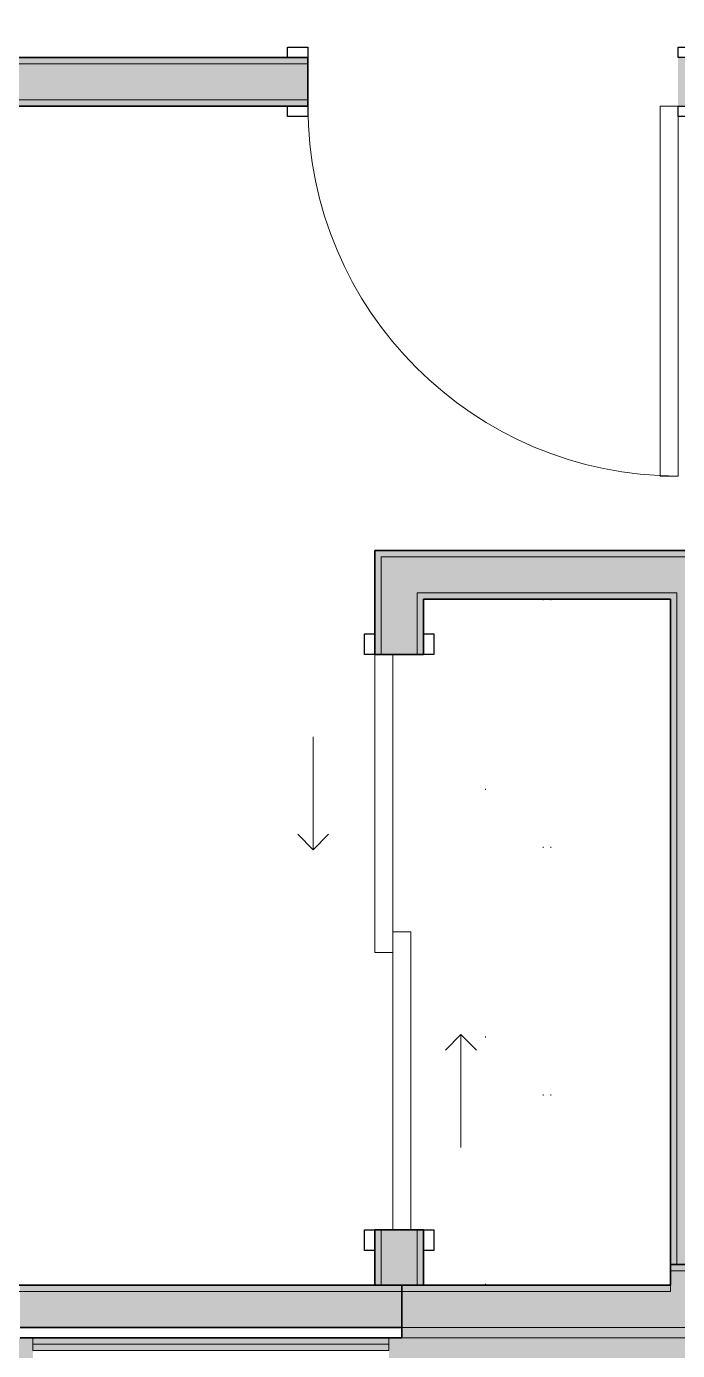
# Model space of a CAD drawing. Header units: inches. Extents: x 6 to 8416, y -388 to 6104.
# Drawn here: x 4246.2 to 4309.5, y 266.3 to 395.2 of the extents above; entities that cross this region are included whole.
import ezdxf

# ---------------------------------------------------------------- set-up
doc = ezdxf.new("R2010")
doc.units = ezdxf.units.IN
doc.header["$MEASUREMENT"] = 0
doc.linetypes.add('Dot 1_16_', pattern=[24, 0, -24])
for name, color, linetype, lineweight in [('A-DOOR', 31, 'Continuous', 18), ('A-DOOR-FRAM', 31, 'Continuous', 25), ('A-ROOM', 32, 'Continuous', 13), ('A-WALL', 113, 'Continuous', 25), ('A-WALL-PATT', 111, 'Continuous', 35), ('I-WALL', 2, 'Continuous', 25), ('Q-CASE', 31, 'Continuous', 18)]:
    doc.layers.add(name, color=color, linetype=linetype, lineweight=lineweight)

# ---------------------------------------------------------------- blocks, each defined once
blk = doc.blocks.new('CW Closet Shelf-AM - CW Closet Shelf-AM-5481446-LEVEL 3 - PLAN Copy 1 Copy 1')
at = {"layer": 'Q-CASE', "linetype": 'Dot 1_16_', "lineweight": 9}
for p, q in [((-32.64, -42), (-32.64, -24)), ((-32.64, -24), (34.11, -24)), ((34.11, -24), (34.11, -42)), ((-32.64, -35.62), (34.11, -35.62)), ((-32.64, -36.37), (34.11, -36.37)), ((34.11, -42), (-32.64, -42))]:
    blk.add_line(p, q, dxfattribs=at)
blk = doc.blocks.new('Unit-Double-Sliding-Flush-ICC ADA-AM - 56_ x 84_-FG-NR __U-S2 _ SLIDING CLOSET_-5466164-LEVEL 3 - PLAN Copy 1 Copy 1')
at = {"layer": 'A-DOOR', "lineweight": 9}
for p, q in [((10.5, 2.5), (9, 1)), ((9, 1), (10.5, -0.5)), ((20, 1), (9, 1)), ((-1, -3.875), (-1, -5.625)), ((-1, -3.875), (28, -3.875)), ((28, -3.875), (28, -5.625)), ((-28, -7.375), (-28, -5.625)), ((-28, -5.625), (-1, -5.625)), ((-1, -5.625), (1, -5.625)), ((1, -5.625), (-1, -5.625)), ((1, -7.375), (1, -5.625)), ((28, -5.625), (1, -5.625)), ((1, -7.375), (-28, -7.375)), ((-9, -13.375), (-10.5, -11.875)), ((-20, -13.375), (-9, -13.375)), ((-10.5, -14.875), (-9, -13.375))]:
    blk.add_line(p, q, dxfattribs=at)
at = {"layer": 'A-DOOR'}
for p, q in [((-1, -3.875), (28, -3.875)), ((-1, -5.625), (-1, -3.875)), ((28, -3.875), (28, -5.625)), ((-28, -5.625), (1, -5.625)), ((-28, -7.375), (-28, -5.625)), ((28, -5.625), (-1, -5.625)), ((1, -5.625), (1, -7.375)), ((1, -7.375), (-28, -7.375))]:
    blk.add_line(p, q, dxfattribs=at)
at = {"layer": 'A-DOOR-FRAM'}
for p, q in [((-30, -1.625), (-28, -1.625)), ((-30, -2.625), (-30, -1.625)), ((-28, -1.625), (-28, -2.625)), ((28, -1.625), (30, -1.625)), ((28, -2.625), (28, -1.625)), ((30, -1.625), (30, -2.625)), ((-28, -2.625), (-30, -2.625)), ((30, -2.625), (28, -2.625)), ((-30, -7.375), (-28, -7.375)), ((-30, -8.375), (-30, -7.375)), ((-28, -7.375), (-28, -8.375)), ((28, -7.375), (30, -7.375)), ((28, -8.375), (28, -7.375)), ((30, -7.375), (30, -8.375)), ((-28, -8.375), (-30, -8.375)), ((30, -8.375), (28, -8.375))]:
    blk.add_line(p, q, dxfattribs=at)
at = {"layer": 'A-DOOR-FRAM', "lineweight": 18}
for p, q in [((-30, -2.625), (-30, -1.625)), ((-30, -1.625), (-28, -1.625)), ((-28, -2.625), (-28, -1.625)), ((28, -2.625), (28, -1.625)), ((28, -1.625), (30, -1.625)), ((30, -2.625), (30, -1.625)), ((-28, -2.625), (-30, -2.625)), ((30, -2.625), (28, -2.625)), ((-30, -8.375), (-30, -7.375)), ((-30, -7.375), (-28, -7.375)), ((-28, -8.375), (-28, -7.375)), ((28, -8.375), (28, -7.375)), ((28, -7.375), (30, -7.375)), ((30, -8.375), (30, -7.375)), ((-28, -8.375), (-30, -8.375)), ((30, -8.375), (28, -8.375))]:
    blk.add_line(p, q, dxfattribs=at)
blk = doc.blocks.new('Unit-Single-Flush-ICC ADA-AM - 36_ x 84_-NR _U-BE _ BED_-6493222-LEVEL 3 - PLAN Copy 1 Copy 1')
at = {"layer": 'A-DOOR'}
for p, q in [((16.25, -2.38), (18, -2.38)), ((16.25, -2.38), (16.25, -38.38)), ((18, -2.38), (18, -38.38)), ((16.25, -38.38), (18, -38.38))]:
    blk.add_line(p, q, dxfattribs=at)
at = {"layer": 'A-DOOR', "lineweight": 9}
blk.add_arc((18, -2.38), 36, 180, 270, dxfattribs=at)
at = {"layer": 'A-DOOR-FRAM'}
for p, q in [((-20, 2.38), (-20, 3.38)), ((-20, 3.38), (-18, 3.38)), ((-18, 3.38), (-18, 2.38)), ((18, 2.38), (18, 3.38)), ((18, 3.38), (20, 3.38)), ((20, 3.38), (20, 2.38)), ((-18, 2.38), (-20, 2.38)), ((20, 2.38), (18, 2.38)), ((-20, -2.38), (-18, -2.38)), ((-20, -3.37), (-20, -2.38)), ((-18, -2.38), (-18, -3.37)), ((18, -2.38), (20, -2.38)), ((18, -3.37), (18, -2.38)), ((20, -2.38), (20, -3.37)), ((-18, -3.37), (-20, -3.37)), ((20, -3.37), (18, -3.37))]:
    blk.add_line(p, q, dxfattribs=at)
at = {"layer": 'A-DOOR-FRAM', "lineweight": 18}
for p, q in [((-20, 3.38), (-18, 3.38)), ((-20, 3.38), (-20, 2.38)), ((-18, 3.38), (-18, 2.38)), ((18, 3.38), (20, 3.38)), ((18, 3.38), (18, 2.38)), ((20, 3.38), (20, 2.38)), ((-18, 2.38), (-20, 2.38)), ((20, 2.38), (18, 2.38)), ((-20, -3.37), (-20, -2.38)), ((-20, -2.38), (-18, -2.38)), ((-18, -3.37), (-18, -2.38)), ((18, -3.37), (18, -2.38)), ((18, -2.38), (20, -2.38)), ((20, -3.37), (20, -2.38)), ((-18, -3.37), (-20, -3.37)), ((20, -3.37), (18, -3.37))]:
    blk.add_line(p, q, dxfattribs=at)

msp = doc.modelspace()

# ---------------------------------------------------------------- hatches: boundary and pattern name
at = {"layer": 'A-WALL-PATT', "transparency": 33554560}
h = msp.add_hatch(color=10, dxfattribs=at)
h.paths.add_polyline_path([(4361.04033733, 391.56077679), (4361.66533733, 391.56077679), (4361.66533733, 392.18577679), (4309.54033733, 392.18577679), (4309.54033733, 391.56077679), (4342.27553685, 391.56077679)])
h.paths.add_polyline_path([(4273.54033733, 391.56077679), (4273.54033733, 392.18577679), (4138.41533733, 392.18577679), (4138.41533733, 391.56077679), (4139.82053685, 391.56077679)])
at = {"layer": 'A-WALL-PATT', "lineweight": 25, "transparency": 33554560}
h = msp.add_hatch(color=10, dxfattribs=at)
h.paths.add_polyline_path([(4356.91533733, 387.43577679), (4357.54033733, 387.43577679), (4357.54033733, 388.06077679), (4309.54033733, 388.06077679), (4309.54033733, 387.43577679), (4342.27553685, 387.43577679)])
h.paths.add_polyline_path([(4273.54033733, 387.43577679), (4273.54033733, 388.06077679), (4138.41533733, 388.06077679), (4138.41533733, 387.43577679), (4229.36455608, 387.43577679)])
at = {"layer": 'A-WALL-PATT', "transparency": 33554560}
h = msp.add_hatch(color=10, dxfattribs=at)
h.paths.add_polyline_path([(4356.91533733, 343.56077679), (4356.91533733, 344.18577679), (4352.91533733, 344.18577679), (4352.91533733, 343.56077679)])
h.paths.add_polyline_path([(4316.91533733, 343.56077679), (4316.91533733, 344.18577679), (4280.04033733, 344.18577679), (4280.04033733, 343.56077679), (4280.66533733, 343.56077679)])
at = {"layer": 'A-WALL-PATT', "lineweight": 25, "transparency": 33554560}
h = msp.add_hatch(color=10, dxfattribs=at)
h.paths.add_polyline_path([(4280.66533733, 272.68577679), (4280.66533733, 278.06077679), (4280.04033733, 278.06077679), (4280.04033733, 272.68577679)])
h.paths.add_polyline_path([(4280.04033733, 334.06077679), (4280.66533733, 334.06077679), (4280.66533733, 343.56077679), (4280.04033733, 343.56077679), (4280.04033733, 339.43577679)])
h = msp.add_hatch(color=10, dxfattribs=at)
h.paths.add_polyline_path([(4356.91533733, 339.43577679), (4356.91533733, 340.06077679), (4352.91533733, 340.06077679), (4352.91533733, 339.43577679)])
h.paths.add_polyline_path([(4313.54033733, 339.43577679), (4316.91533733, 339.43577679), (4316.91533733, 340.06077679), (4312.91533733, 340.06077679), (4312.91533733, 339.43577679)])
h.paths.add_polyline_path([(4309.41533733, 339.43577679), (4309.41533733, 340.06077679), (4284.16533733, 340.06077679), (4284.16533733, 339.43577679), (4308.79033733, 339.43577679)])
at = {"layer": 'A-WALL-PATT', "transparency": 33554560}
h = msp.add_hatch(color=10, dxfattribs=at)
h.paths.add_polyline_path([(4284.79033733, 272.68577679), (4284.79033733, 278.06077679), (4284.16533733, 278.06077679), (4284.16533733, 272.68577679)])
h.paths.add_polyline_path([(4284.79033733, 334.06077679), (4284.79033733, 339.43577679), (4284.16533733, 339.43577679), (4284.16533733, 334.06077679)])
msp.add_hatch(color=10, dxfattribs=at).paths.add_polyline_path([(4308.79033733, 274.68577679), (4309.41533733, 274.68577679), (4309.41533733, 339.43577679), (4308.79033733, 339.43577679), (4308.79033733, 281.90718581)])
at = {"layer": 'A-WALL-PATT'}
for points in [[(4359.14678685, 274.06077679), (4424.16533733, 274.06077679), (4424.16533733, 274.68577679), (4308.79033733, 274.68577679), (4308.79033733, 274.06077679), (4342.27553685, 274.06077679)], [(4282.66533733, 272.06077679), (4282.66533733, 272.68577679), (4245.54033733, 272.68577679), (4245.54033733, 272.06077679), (4274.79053685, 272.06077679)], [(4308.53303685, 272.06077679), (4308.79033733, 272.06631081), (4308.79033733, 272.68577679), (4282.66533733, 272.68577679), (4282.66533733, 272.06077679), (4291.66178685, 272.06077679)], [(4246.79033733, 266.93577679), (4281.41533733, 266.93577679), (4281.41533733, 267.56077679), (4246.79033733, 267.56077679)], [(4257.91928685, 266.31077679), (4281.41533733, 266.31077679), (4281.41533733, 266.93577679), (4246.79033733, 266.93577679), (4246.79033733, 266.31077679), (4251.54033733, 266.31077679)]]:
    msp.add_hatch(color=10, dxfattribs=at).paths.add_polyline_path(points)
at = {"layer": 'I-WALL', "transparency": 33554560}
h = msp.add_hatch(color=10, dxfattribs=at)
h.paths.add_polyline_path([(4357.54033733, 388.06077679), (4361.04033733, 388.06077679), (4361.04033733, 391.56077679), (4309.54033733, 391.56077679), (4309.54033733, 388.06077679), (4342.27553685, 388.06077679)])
h.paths.add_polyline_path([(4273.54033733, 388.06077679), (4273.54033733, 391.56077679), (4138.41533733, 391.56077679), (4138.41533733, 388.06077679), (4139.82053685, 388.06077679)])
h = msp.add_hatch(color=10, dxfattribs=at)
h.paths.add_polyline_path([(4357.54033733, 340.06077679), (4357.54033733, 343.56077679), (4352.91533733, 343.56077679), (4352.91533733, 340.06077679), (4356.91533733, 340.06077679)])
h.paths.add_polyline_path([(4309.41533733, 340.06077679), (4316.91533733, 340.06077679), (4316.91533733, 343.56077679), (4280.66533733, 343.56077679), (4280.66533733, 340.06077679), (4284.16533733, 340.06077679)])
h = msp.add_hatch(color=10, dxfattribs=at)
h.paths.add_polyline_path([(4284.16533733, 272.68577679), (4284.16533733, 278.06077679), (4280.66533733, 278.06077679), (4280.66533733, 272.68577679)])
h.paths.add_polyline_path([(4284.16533733, 334.06077679), (4284.16533733, 340.06077679), (4280.66533733, 340.06077679), (4280.66533733, 334.06077679)])
msp.add_hatch(color=10, dxfattribs=at).paths.add_polyline_path([(4312.91533733, 274.68577679), (4312.91533733, 340.06077679), (4309.41533733, 340.06077679), (4309.41533733, 274.68577679)])
at = {"layer": 'I-WALL'}
for points in [[(4392.88928685, 268.56077679), (4424.79033733, 268.56077679), (4424.79033733, 274.06077679), (4308.79033733, 274.06077679), (4308.79033733, 268.56077679), (4376.01803685, 268.56077679)], [(4245.54033733, 268.56077679), (4282.66533733, 268.56077679), (4282.66533733, 272.06077679), (4245.54033733, 272.06077679)], [(4308.79033733, 268.56077679), (4308.79033733, 272.06077679), (4282.66533733, 272.06077679), (4282.66533733, 268.56077679), (4308.53303685, 268.56077679)], [(4308.79033733, 267.56077679), (4308.79033733, 268.56077679), (4282.66533733, 268.56077679), (4282.66533733, 267.56077679), (4308.53303685, 267.56077679)], [(4424.16533733, 267.56077679), (4424.79033733, 267.56077679), (4424.79033733, 268.56077679), (4308.79033733, 268.56077679), (4308.79033733, 267.56077679), (4409.76053685, 267.56077679)], [(4246.79033733, 262.06077679), (4246.79033733, 267.56077679), (4137.79033733, 267.56077679), (4137.79033733, 262.06077679), (4246.16533733, 262.06077679)], [(4282.66533733, 262.06077679), (4308.79033733, 262.06077679), (4308.79033733, 267.56077679), (4281.41533733, 267.56077679), (4281.41533733, 262.06077679), (4282.04033733, 262.06077679)], [(4424.16533733, 262.06077679), (4424.79033733, 262.06077679), (4424.79033733, 267.56077679), (4308.79033733, 267.56077679), (4308.79033733, 262.06077679), (4409.76053685, 262.06077679)]]:
    msp.add_hatch(color=10, dxfattribs=at).paths.add_polyline_path(points)

# ---------------------------------------------------------------- linework, layer by layer
at = {"layer": 'A-ROOM', "lineweight": 9, "flags": 128}
msp.add_lwpolyline([(4139.04033733, 272.68577679), (4245.47753134, 272.68577679), (4245.54033733, 272.68577679), (4282.66533733, 272.68577679), (4282.72814332, 272.68577679), (4308.79033733, 272.68577679), (4308.79033733, 274.68577679), (4424.16533733, 274.68577679), (4424.16533733, 344.18577679), (4423.66533733, 344.18577679), (4423.66533733, 800.43577679), (4411.04033733, 800.43577679), (4411.04033733, 793.81077679), (4139.04033733, 793.81077679)], close=True, dxfattribs=at)
at = {"layer": 'A-WALL', "lineweight": 9}
for p, q in [((4273.54033733, 391.56077679), (4138.41533733, 391.56077679)), ((4273.54033733, 388.06077679), (4138.41533733, 388.06077679)), ((4316.91533733, 343.56077679), (4280.66533733, 343.56077679)), ((4280.66533733, 334.06077679), (4280.66533733, 343.56077679)), ((4309.41533733, 340.06077679), (4284.16533733, 340.06077679)), ((4284.16533733, 334.06077679), (4284.16533733, 340.06077679)), ((4309.41533733, 274.68577679), (4309.41533733, 340.06077679)), ((4280.66533733, 272.68577679), (4280.66533733, 278.06077679)), ((4284.16533733, 272.68577679), (4284.16533733, 278.06077679)), ((4424.79033733, 274.06077679), (4308.79033733, 274.06077679)), ((4308.79033733, 272.06077679), (4137.79033733, 272.06077679)), ((4308.79033733, 272.68577679), (4308.79033733, 272.06077679)), ((4424.79033733, 268.56077679), (4282.66533733, 268.56077679)), ((4246.79033733, 267.56077679), (4246.79033733, 266.31077679)), ((4281.41533733, 266.93577679), (4246.79033733, 266.93577679)), ((4281.41533733, 266.31077679), (4281.41533733, 267.56077679)), ((4424.79033733, 267.56077679), (4282.66533733, 267.56077679)), ((4281.41533733, 266.31077679), (4246.79033733, 266.31077679))]:
    msp.add_line(p, q, dxfattribs=at)
at = {"layer": 'I-WALL', "lineweight": 35}
for p, q in [((4273.54033733, 392.18577679), (4138.41533733, 392.18577679)), ((4273.54033733, 387.43577679), (4273.54033733, 392.18577679)), ((4138.41533733, 387.43577679), (4273.54033733, 387.43577679)), ((4316.91533733, 344.18577679), (4280.04033733, 344.18577679)), ((4280.04033733, 344.18577679), (4280.04033733, 334.06077679)), ((4284.79033733, 339.43577679), (4308.79033733, 339.43577679)), ((4284.79033733, 334.06077679), (4284.79033733, 339.43577679)), ((4308.79033733, 339.43577679), (4308.79033733, 272.68577679)), ((4280.04033733, 334.06077679), (4284.79033733, 334.06077679)), ((4280.04033733, 278.06077679), (4280.04033733, 272.68577679)), ((4284.79033733, 278.06077679), (4280.04033733, 278.06077679)), ((4284.79033733, 272.68577679), (4284.79033733, 278.06077679)), ((4308.79033733, 274.68577679), (4424.16533733, 274.68577679)), ((4308.79033733, 272.68577679), (4139.04033733, 272.68577679)), ((4282.66533733, 272.68577679), (4282.66533733, 267.56077679)), ((4245.54033733, 268.56077679), (4282.66533733, 268.56077679)), ((4282.66533733, 267.56077679), (4245.54033733, 267.56077679))]:
    msp.add_line(p, q, dxfattribs=at)

# ---------------------------------------------------------------- block references
at = {"layer": 'A-DOOR'}
msp.add_blockref('Unit-Single-Flush-ICC ADA-AM - 36_ x 84_-NR _U-BE _ BED_-6493222-LEVEL 3 - PLAN Copy 1 Copy 1', (4291.54033733, 389.81077679), dxfattribs=at)
at = {"layer": 'A-DOOR', "rotation": 269.999999999999}
msp.add_blockref('Unit-Double-Sliding-Flush-ICC ADA-AM - 56_ x 84_-FG-NR __U-S2 _ SLIDING CLOSET_-5466164-LEVEL 3 - PLAN Copy 1 Copy 1', (4287.41533733, 306.06077679), dxfattribs=at)
at = {"layer": 'Q-CASE', "rotation": 269.9999999999992}
msp.add_blockref('CW Closet Shelf-AM - CW Closet Shelf-AM-5481446-LEVEL 3 - PLAN Copy 1 Copy 1', (4332.79033733, 306.79848171), dxfattribs=at)

doc.saveas('drawing.dxf')
